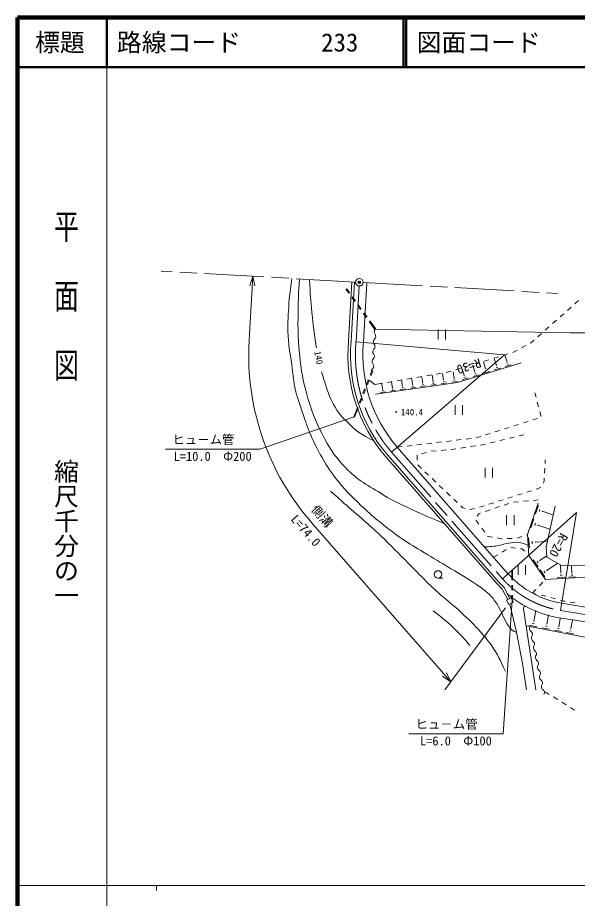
# Model space of a CAD drawing. Units: millimetres, scale not verified. Extents: x 40000 to 680000, y 20000 to 380000.
# Drawn here: x 40000 to 152744, y 202409 to 380000 of the extents above; entities that cross this region are included whole.
import ezdxf
from ezdxf.enums import TextEntityAlignment as Align

# ---------------------------------------------------------------- set-up
doc = ezdxf.new("R2010")
doc.units = ezdxf.units.MM
doc.header["$LTSCALE"] = 1000
doc.header["$PDMODE"] = 32
doc.header["$PDSIZE"] = 500
doc.linetypes.add('CHAIN', pattern=[18.5, 12, -1.5, 3.5, -1.5])
for name, color, linetype, lineweight in [('M-BGD', 7, 'Continuous', 13), ('M-BMK', 2, 'CHAIN', 13), ('M-BMK-SRVR', 3, 'Continuous', 13), ('M-STR-HTXT', 7, 'Continuous', 13), ('M-TTL', 2, 'Continuous', 140), ('M-TTL-BAND', 7, 'Continuous', 13), ('M-TTL-LINE', 7, 'Continuous', 50)]:
    doc.layers.add(name, color=color, linetype=linetype, lineweight=lineweight)
doc.layers.add('M-OTRS', color=6, linetype='Continuous')
doc.layers.add('M-TTL-TXT', color=7, linetype='Continuous')
doc.styles.add('@ＭＳ ゴシック', font='')
doc.styles.add('ＭＳ ゴシック', font='')
doc.styles.get('@ＭＳ ゴシック').set_extended_font_data('@MS Gothic')
doc.styles.get('ＭＳ ゴシック').set_extended_font_data('MS Gothic')

msp = doc.modelspace()

# ---------------------------------------------------------------- linework, layer by layer
at = {"layer": 'M-BGD'}
for p, q in [((106116, 325224), (106278, 325341)), ((106116, 325224), (106701, 324414)), ((106278, 325341), (106864, 324531)), ((107337, 326722), (106664, 314765)), ((107836, 326694), (107162, 314729)), ((110332, 326553), (109656, 314547)), ((107287, 323603), (107873, 322793)), ((107449, 323720), (108035, 322910)), ((108459, 321982), (109044, 321172)), ((108621, 322099), (109206, 321289)), ((150749, 320969), (151496, 321634)), ((152243, 322300), (152989, 322965)), ((109630, 320361), (110216, 319551)), ((109792, 320478), (110378, 319668)), ((149256, 319639), (150002, 320304)), ((110802, 318740), (111973, 317119)), ((110964, 318857), (112135, 317236)), ((147762, 318309), (148509, 318974)), ((111973, 317119), (112135, 317236)), ((124681, 317094), (124681, 315094)), ((126181, 317094), (126181, 315094)), ((144775, 315648), (145522, 316313)), ((146269, 316979), (147016, 317644)), ((108160, 314657), (138041, 311988)), ((143260, 314350), (143400, 314423)), ((143400, 314423), (144029, 314983)), ((139716, 312495), (140602, 312959)), ((141488, 313422), (142374, 313886)), ((115308, 292412), (138041, 311988)), ((133980, 310742), (134937, 311030)), ((135895, 311319), (136852, 311608)), ((136432, 309866), (136003, 311264)), ((137810, 311897), (138767, 312186)), ((138591, 310527), (138163, 311920)), ((128236, 309009), (129193, 309297)), ((128591, 306461), (141445, 310405)), ((129937, 307880), (129504, 309292)), ((130151, 309586), (131108, 309875)), ((132105, 308543), (131674, 309950)), ((132065, 310164), (133023, 310453)), ((134270, 309205), (133840, 310608)), ((134233, 309194), (134308, 309217)), ((136052, 308959), (137256, 309329)), ((136392, 309459), (136694, 309551)), ((136395, 309855), (136470, 309878)), ((138211, 309622), (139412, 309990)), ((138551, 310120), (138851, 310212)), ((138553, 310515), (138628, 310538)), ((111361, 308844), (110995, 307913)), ((111547, 308770), (111181, 307840)), ((111361, 308844), (111547, 308770)), ((118425, 307128), (119411, 307295)), ((120397, 307463), (121383, 307630)), ((121599, 306312), (121422, 307536)), ((122369, 307798), (123355, 307966)), ((123683, 306629), (123500, 307889)), ((124341, 308133), (125326, 308301)), ((125792, 306950), (125605, 308247)), ((126312, 308468), (126615, 308520)), ((126615, 308520), (127278, 308720)), ((127917, 307257), (127730, 308554)), ((127882, 307252), (127953, 307262)), ((129553, 306965), (130768, 307338)), ((129897, 307469), (130200, 307562)), ((129899, 307868), (129975, 307892)), ((131723, 307631), (132934, 308002)), ((132065, 308133), (132368, 308226)), ((132067, 308532), (132143, 308555)), ((133889, 308295), (135097, 308666)), ((134231, 308797), (134532, 308889)), ((110628, 306982), (110262, 306052)), ((110815, 306909), (110448, 305979)), ((110815, 306909), (111967, 306031)), ((111967, 306031), (113496, 306290)), ((112084, 304075), (128591, 306461)), ((113517, 305083), (113360, 306166)), ((114482, 306458), (115468, 306625)), ((115500, 305384), (115338, 306502)), ((116454, 306793), (117439, 306960)), ((117508, 305689), (117341, 306842)), ((117476, 305685), (117540, 305694)), ((119541, 305999), (119369, 307187)), ((119455, 305664), (119718, 305702)), ((119508, 305994), (119573, 306003)), ((121154, 305588), (122231, 305743)), ((121511, 305969), (121780, 306008)), ((121565, 306307), (121632, 306317)), ((123227, 305887), (124329, 306047)), ((123593, 306278), (123868, 306318)), ((123648, 306624), (123717, 306634)), ((125326, 306191), (126455, 306354)), ((125700, 306591), (125982, 306631)), ((125757, 306944), (125828, 306955)), ((127451, 306498), (128580, 306661)), ((127825, 306898), (128107, 306939)), ((109896, 305121), (109530, 304191)), ((110082, 305048), (109716, 304118)), ((113113, 304426), (114090, 304567)), ((113437, 304772), (113681, 304807)), ((113486, 305078), (113547, 305087)), ((115086, 304711), (116088, 304855)), ((115418, 305066), (115669, 305102)), ((115469, 305380), (115531, 305389)), ((117084, 304999), (118110, 305148)), ((117424, 305363), (117681, 305400)), ((119106, 305292), (120158, 305444)), ((144415, 303443), (144176, 304316)), ((109164, 303260), (108798, 302330)), ((109350, 303187), (108984, 302256)), ((144944, 301514), (144680, 302479)), ((108432, 301399), (107699, 299538)), ((108618, 301326), (107885, 299465)), ((128102, 301877), (128102, 299877)), ((129602, 301877), (129602, 299877)), ((145472, 299586), (145208, 300550)), ((107699, 299538), (107885, 299465)), ((141873, 298267), (142826, 298567)), ((143780, 298867), (144734, 299168)), ((136149, 296466), (137103, 296766)), ((138057, 297066), (139011, 297366)), ((139965, 297667), (140919, 297967)), ((128363, 294791), (129356, 294907)), ((130349, 295024), (131342, 295141)), ((132334, 295265), (133288, 295565)), ((134242, 295865), (135195, 296166)), ((138099, 294942), (137126, 294710)), ((140044, 295408), (139071, 295175)), ((141989, 295874), (141016, 295641)), ((116441, 293396), (138825, 267811)), ((116445, 293391), (117438, 293508)), ((118431, 293624), (119424, 293741)), ((120417, 293858), (121411, 293974)), ((122404, 294091), (123397, 294208)), ((124390, 294324), (125383, 294441)), ((126376, 294557), (127370, 294674)), ((128287, 293057), (127397, 292920)), ((130263, 293361), (129275, 293209)), ((132240, 293665), (131252, 293513)), ((133701, 293890), (133229, 293817)), ((134209, 294011), (133701, 293890)), ((136154, 294477), (135181, 294244)), ((114175, 291429), (136567, 265836)), ((114553, 291757), (136941, 266168)), ((120475, 291758), (120475, 290758)), ((122342, 292347), (121380, 292074)), ((124308, 292665), (123311, 292583)), ((126301, 292829), (125304, 292747)), ((127397, 292920), (127298, 292912)), ((120594, 289809), (121318, 289119)), ((146230, 290120), (146265, 290804)), ((122043, 288430), (122767, 287740)), ((134175, 289243), (134175, 287243)), ((135675, 289243), (135675, 287243)), ((146127, 288123), (146178, 289122)), ((123491, 287051), (124215, 286361)), ((145877, 286162), (146045, 286528)), ((146045, 286528), (146076, 287124)), ((124939, 285672), (125664, 284982)), ((126388, 284293), (127112, 283603)), ((142566, 284287), (143519, 284589)), ((144472, 284891), (144766, 284985)), ((144766, 284985), (145356, 285345)), ((127836, 282913), (128561, 282224)), ((136847, 282473), (137800, 282775)), ((138753, 283077), (139706, 283380)), ((140895, 282376), (139900, 282281)), ((140659, 283682), (141613, 283984)), ((142886, 282565), (141891, 282471)), ((144877, 282755), (143882, 282660)), ((129285, 281534), (129689, 281149)), ((129689, 281149), (130118, 281045)), ((131090, 280810), (131144, 280796)), ((131144, 280796), (132054, 281052)), ((133016, 281322), (133979, 281592)), ((135148, 280752), (134201, 280430)), ((134940, 281868), (135893, 282170)), ((137042, 281395), (136095, 281074)), ((138936, 282039), (137989, 281717)), ((144846, 282092), (142685, 275784)), ((144906, 281650), (144327, 279960)), ((145196, 280842), (145051, 280420)), ((146488, 273278), (148302, 281487)), ((132955, 280007), (132538, 279465)), ((133255, 280109), (132955, 280007)), ((137696, 266824), (152563, 280202)), ((138502, 279680), (138502, 277680)), ((140002, 279680), (140002, 277680)), ((143987, 278966), (143356, 277124)), ((145648, 280510), (145612, 280405)), ((145630, 280457), (147808, 279712)), ((149316, 260467), (152563, 280202)), ((132288, 278670), (132886, 277869)), ((133485, 277067), (134083, 276266)), ((144303, 278086), (144145, 277626)), ((144796, 277724), (144757, 277609)), ((144776, 277667), (147174, 276845)), ((134682, 275465), (134731, 275399)), ((134731, 275399), (135636, 275246)), ((140599, 275034), (141540, 275372)), ((142481, 275710), (142685, 275784)), ((142685, 275784), (142979, 271578)), ((136622, 275079), (137479, 274934)), ((137479, 274934), (137610, 274936)), ((138609, 274950), (139609, 274965)), ((142927, 275189), (143076, 273067)), ((143620, 274438), (143657, 273907)), ((144270, 274283), (144280, 274151)), ((144275, 274217), (146633, 274382)), ((137581, 272226), (138435, 272747)), ((139312, 273156), (140304, 273030)), ((141296, 272904), (141617, 272863)), ((141617, 272863), (142109, 272399)), ((146574, 271204), (146488, 273278)), ((135873, 271185), (136727, 271706)), ((142837, 271713), (142979, 271578)), ((142979, 271578), (146315, 266710)), ((143846, 270667), (144819, 269247)), ((144637, 270426), (144880, 270071)), ((145154, 270585), (145215, 270496)), ((145184, 270541), (146480, 271428)), ((146565, 268519), (148651, 269948)), ((149685, 269476), (146574, 271204)), ((182954, 269994), (149685, 269476)), ((139570, 266558), (139573, 268558)), ((139573, 268558), (139673, 268558)), ((139670, 266558), (139673, 268558)), ((140806, 269628), (140806, 267628)), ((142306, 269628), (142306, 267628)), ((145232, 268644), (146201, 267230)), ((146020, 268405), (146262, 268051)), ((146315, 266710), (193669, 269303)), ((146535, 268563), (146595, 268475)), ((149428, 268075), (149346, 269567)), ((151636, 267962), (151557, 269405)), ((124666, 266984), (125666, 266984)), ((148657, 267039), (150308, 267129)), ((149249, 267568), (149662, 267591)), ((149376, 268072), (149480, 268077)), ((151046, 267170), (152309, 267239)), ((151499, 267574), (151815, 267592)), ((151597, 267960), (151676, 267964)), ((138717, 262650), (137604, 264759)), ((139159, 262883), (138009, 265063)), ((139567, 264558), (139568, 265558)), ((139667, 264558), (139668, 265558)), ((143714, 263955), (144400, 264683)), ((145087, 265410), (145773, 266137)), ((139380, 263000), (138496, 262533)), ((139847, 262115), (139380, 263000)), ((139564, 262652), (139565, 263558)), ((139663, 262463), (139665, 263558)), ((144475, 263781), (143714, 263955)), ((146424, 263333), (145449, 263557)), ((148358, 262826), (147394, 263091)), ((138962, 261649), (138496, 262533)), ((139847, 262115), (138962, 261649)), ((140479, 256118), (139125, 261735)), ((150024, 262367), (149322, 262560)), ((149560, 261947), (168768, 258584)), ((150292, 262321), (150024, 262367)), ((152264, 261985), (151278, 262153)), ((141891, 260810), (144371, 244441)), ((143974, 258323), (144395, 260479)), ((146568, 257709), (146940, 259610)), ((144084, 257782), (143667, 257863)), ((144026, 258313), (143922, 258333)), ((146615, 257699), (146521, 257718)), ((148983, 257188), (149307, 258850)), ((168346, 256019), (149073, 258987)), ((151397, 256747), (151735, 258476)), ((141674, 249796), (140479, 256118)), ((142410, 257386), (157960, 254347)), ((144612, 257159), (142944, 257485)), ((147140, 256665), (145645, 256957)), ((146667, 257223), (146293, 257296)), ((149525, 256199), (148108, 256476)), ((149077, 256728), (148722, 256797)), ((149027, 257179), (148938, 257197)), ((151958, 255724), (150492, 256010)), ((151494, 256271), (151128, 256343)), ((151443, 256738), (151351, 256756)), ((142520, 244468), (141674, 249796)), ((146239, 244066), (147090, 243541)), ((147940, 243015), (148791, 242490)), ((149642, 241964), (150493, 241439)), ((151344, 240913), (152194, 240388))]:
    msp.add_line(p, q, dxfattribs=at)
msp.add_circle((124666, 267734), 750, dxfattribs=at)
for centre, radius, start, end in [((112542, 316642), 725, 132.29588, 219.50151), ((111423, 315719), 725, 312.29588, 39.50151), ((138041, 311988), 31500, 174.89685, 220.74349), ((138041, 311988), 31000, 174.9274, 220.73996), ((138041, 311988), 28500, 174.84805, 220.72092), ((112399, 314647), 725, 132.29588, 219.50151), ((112256, 312652), 725, 132.29588, 219.50151), ((111280, 313724), 725, 312.29588, 39.50151), ((112113, 310657), 725, 132.29588, 219.50151), ((111137, 311729), 725, 312.29588, 39.50151), ((111970, 308662), 725, 132.29588, 163.40813), ((110994, 309735), 725, 312.29588, 39.50151), ((152563, 280202), 18500, 221.98269, 233.44098), ((152562, 280200), 21498, 221.92462, 226.00817), ((152562, 280200), 20998, 221.93339, 226.12743), ((152563, 280202), 18500, 233.44098, 260.65714), ((152562, 280200), 21498, 229.80011, 260.65842), ((142252, 260916), 377, 73.95106, 196.44843), ((143819, 256846), 725, 147.94986, 235.1555), ((142991, 255656), 725, 327.94986, 55.1555), ((144220, 254886), 725, 147.94986, 235.1555), ((143391, 253696), 725, 327.94986, 55.1555), ((144620, 252927), 725, 147.94986, 235.1555), ((143792, 251737), 725, 327.94986, 55.1555), ((145021, 250967), 725, 147.94986, 235.1555), ((144192, 249777), 725, 327.94986, 55.1555), ((145421, 249008), 725, 147.94986, 235.1555), ((144593, 247818), 725, 327.94986, 55.1555), ((145822, 247048), 725, 147.94986, 235.1555), ((144993, 245858), 725, 327.94986, 55.1555), ((146222, 245089), 725, 147.94986, 235.1555), ((145394, 243899), 725, 327.94986, 55.1555)]:
    msp.add_arc(centre, radius, start, end, dxfattribs=at)
for points, knots in [([(140502, 255995), (140071, 256192), (139908, 256291), (139576, 256552), (139078, 256945), (138917, 257296), (138569, 257825), (138100, 258538), (137966, 259012), (137575, 259770), (137186, 260526), (137036, 260990), (136568, 261700), (136008, 262552), (135690, 263048), (134945, 263743), (134034, 264593), (133451, 264992), (132427, 265702), (130168, 267267), (128785, 267963), (126439, 269395), (124414, 270631), (123251, 271277), (121235, 272529), (119540, 273581), (118539, 274097), (116926, 275271), (114086, 277337), (112510, 278537), (109931, 280923), (107707, 282980), (106487, 284181), (104559, 286519), (103128, 288254), (102464, 289342), (101313, 291275), (100303, 292972), (99856, 293994), (99075, 295808), (98356, 297479), (98030, 298448), (97452, 300173), (96762, 302231), (96266, 303362), (95829, 305489), (95474, 307218), (95433, 308214), (95214, 309966), (94886, 312586), (94500, 314041), (94430, 316681), (94388, 318277), (94460, 319172), (94542, 320766), (94677, 323369), (94823, 324251), (95222, 327405)], [0, 0, 0, 0, 1, 1, 1, 2, 2, 2, 3, 3, 3, 4, 4, 4, 5, 5, 5, 6, 6, 6, 7, 7, 7, 8, 8, 8, 9, 9, 9, 10, 10, 10, 11, 11, 11, 12, 12, 12, 13, 13, 13, 14, 14, 14, 15, 15, 15, 16, 16, 16, 17, 17, 17, 18, 18, 18, 19, 19, 19, 19]), ([(96783, 327317), (96561, 324305), (96533, 323444), (96493, 320957), (96429, 317021), (96483, 314800), (96918, 310888), (97265, 307767), (97663, 306028), (98549, 303016), (99506, 299764), (100266, 297983), (101882, 295003), (103187, 292597), (104115, 291318), (105995, 289330), (108557, 286620), (110563, 285704), (113725, 283727), (115889, 282375), (117229, 281831), (119540, 280749), (121962, 279615), (122814, 279283), (125848, 278087)], [0, 0, 0, 0, 1, 1, 1, 2, 2, 2, 3, 3, 3, 4, 4, 4, 5, 5, 5, 6, 6, 6, 7, 7, 7, 8, 8, 8, 8]), ([(100190, 313417), (99687, 316806), (99546, 317730), (99268, 320509), (99007, 323118), (98955, 323993), (98777, 327204)], [0, 0, 0, 0, 1, 1, 1, 2, 2, 2, 2]), ([(111746, 294643), (109139, 295979), (108057, 296768), (106147, 298667), (103073, 301724), (102639, 304110), (101183, 308595)], [0, 0, 0, 0, 1, 1, 1, 2, 2, 2, 2]), ([(138244, 248135), (137135, 250590), (136812, 251440), (135500, 253318), (134555, 254671), (133936, 255368), (132833, 256596), (131355, 258239), (130413, 259056), (128793, 260559), (127275, 261967), (126277, 262588), (124753, 263989), (122289, 266255), (121028, 267650), (118655, 270011), (116506, 272149), (115359, 273404), (113167, 275499), (110545, 278005), (108950, 279271), (106231, 281673), (104982, 282776), (104590, 283123), (103030, 284493)], [0, 0, 0, 0, 1, 1, 1, 2, 2, 2, 3, 3, 3, 4, 4, 4, 5, 5, 5, 6, 6, 6, 7, 7, 7, 8, 8, 8, 8]), ([(134024, 273299), (134744, 273306), (134956, 273306), (135550, 273366), (136115, 273422), (136429, 273475), (136986, 273584), (137750, 273733), (138152, 273943), (138922, 274052), (139672, 274159), (140104, 274256), (140857, 274177), (141661, 274094), (142003, 273940), (142839, 273583)], [0, 0, 0, 0, 1, 1, 1, 2, 2, 2, 3, 3, 3, 4, 4, 4, 5, 5, 5, 5]), ([(131079, 253394), (129891, 254837), (129505, 255254), (128412, 256367), (126710, 258100), (125976, 258611), (123686, 260407)], [0, 0, 0, 0, 1, 1, 1, 2, 2, 2, 2])]:
    msp.add_open_spline(points, degree=3, knots=knots, dxfattribs=at)
at = {"layer": 'M-BMK'}
for p, q in [((108086, 326680), (68898, 328888)), ((108793, 325889), (108160, 314657)), ((109584, 326595), (148771, 324388)), ((115308, 292412), (137696, 266824)), ((149316, 260467), (164857, 257910))]:
    msp.add_line(p, q, dxfattribs=at)
for centre, radius, start, end in [((138041, 311988), 30000, 174.89685, 220.73263), ((152563, 280202), 20000, 221.98269, 260.65714)]:
    msp.add_arc(centre, radius, start, end, dxfattribs=at)
at = {"layer": 'M-BMK-SRVR'}
msp.add_circle((108835, 326638), 750, dxfattribs=at)
at = {"layer": 'M-OTRS'}
msp.add_point((108835, 326638), dxfattribs=at)
msp.add_point((108835, 326638), dxfattribs=at)
msp.add_point((108835, 326638), dxfattribs=at)
at = {"layer": 'M-STR-HTXT'}
for p, q in [((87369, 327847), (86711, 316171)), ((87369, 327847), (86743, 325947)), ((87777, 325889), (87369, 327847)), ((151250, 316451), (112054, 317178)), ((151250, 316451), (170250, 316451)), ((88782, 292963), (107792, 299501)), ((69782, 292963), (88782, 292963)), ((99486, 277845), (127268, 246091)), ((137774, 235582), (139613, 262558)), ((138301, 260970), (126077, 244485)), ((125606, 247204), (127268, 246091)), ((127268, 246091), (126385, 247886)), ((118774, 235582), (137774, 235582))]:
    msp.add_line(p, q, dxfattribs=at)
msp.add_arc((138041, 311988), 51500, 175.34164, 221.52738, dxfattribs=at)
at = {"layer": 'M-TTL'}
for p, q in [((40000, 380000), (40000, 20000)), ((680000, 380000), (40000, 380000))]:
    msp.add_line(p, q, dxfattribs=at)
at = {"layer": 'M-TTL-BAND'}
for p, q in [((58000, 370000), (58000, 20000)), ((40000, 205000), (579000, 205000)), ((68000, 205000), (68000, 204000))]:
    msp.add_line(p, q, dxfattribs=at)
at = {"layer": 'M-TTL-LINE'}
for p, q in [((58000, 380000), (58000, 370000)), ((117750, 380000), (117750, 370000)), ((118250, 380000), (118250, 370000)), ((40000, 370000), (680000, 370000))]:
    msp.add_line(p, q, dxfattribs=at)

# ---------------------------------------------------------------- texts
at = {"layer": 'M-BGD', "style": 'ＭＳ ゴシック'}
msp.add_text('140', height=1320, rotation=280.959, dxfattribs=at).set_placement((100634, 311431), align=Align.MIDDLE_CENTER)
for s, rotation, p in [('\u3000\u3000R=30', 197.815, (138041, 311988)), ('\u3000\u3000R=20', 241.32, (152563, 280202))]:
    msp.add_text(s, height=1833, rotation=rotation, dxfattribs=at).set_placement(p, align=Align.MIDDLE_LEFT)
msp.add_text('・140.4', height=1320, dxfattribs=at).set_placement((115339, 300455), align=Align.MIDDLE_LEFT)
at = {"layer": 'M-STR-HTXT', "style": 'ＭＳ ゴシック'}
for p in [(71157, 293463), (120149, 236082)]:
    msp.add_text('ヒュ－ム管', height=1833, dxfattribs=at).set_placement(p, align=Align.BOTTOM_LEFT)
for s, p in [('L=10.0\u3000Φ200', (79282, 292463)), ('L=6.0\u3000Φ100', (128274, 235082))]:
    msp.add_text(s, height=1833, dxfattribs=at).set_placement(p, align=Align.TOP_CENTER)
msp.add_text('側溝', height=1833, rotation=311.183, dxfattribs=at).set_placement((100239, 278503), align=Align.BOTTOM_CENTER)
at = {"layer": 'M-STR-HTXT', "style": '@ＭＳ ゴシック'}
msp.add_text('L=74.0', height=1833, rotation=311.183, dxfattribs=at).set_placement((98733, 277186), align=Align.TOP_CENTER)
at = {"layer": 'M-TTL-BAND', "style": '@ＭＳ ゴシック', "width": 1.4}
msp.add_text('平  面  図', height=3666, rotation=270, dxfattribs=at).set_placement((49777, 306475), align=Align.MIDDLE_RIGHT)
at = {"layer": 'M-TTL-BAND', "style": '@ＭＳ ゴシック'}
msp.add_text('縮尺千分の一', height=3666, rotation=270, dxfattribs=at).set_placement((49777, 261030), align=Align.MIDDLE_RIGHT)
at = {"layer": 'M-TTL-TXT', "style": 'ＭＳ ゴシック'}
msp.add_text('標題', height=3666, dxfattribs=at).set_placement((48500, 375000), align=Align.MIDDLE_CENTER)
for s, p in [('路線コード', (60000, 375000)), ('233', (101142, 375000)), ('図面コード', (120380, 375000))]:
    msp.add_text(s, height=3666, dxfattribs=at).set_placement(p, align=Align.MIDDLE_LEFT)

doc.saveas('drawing.dxf')
